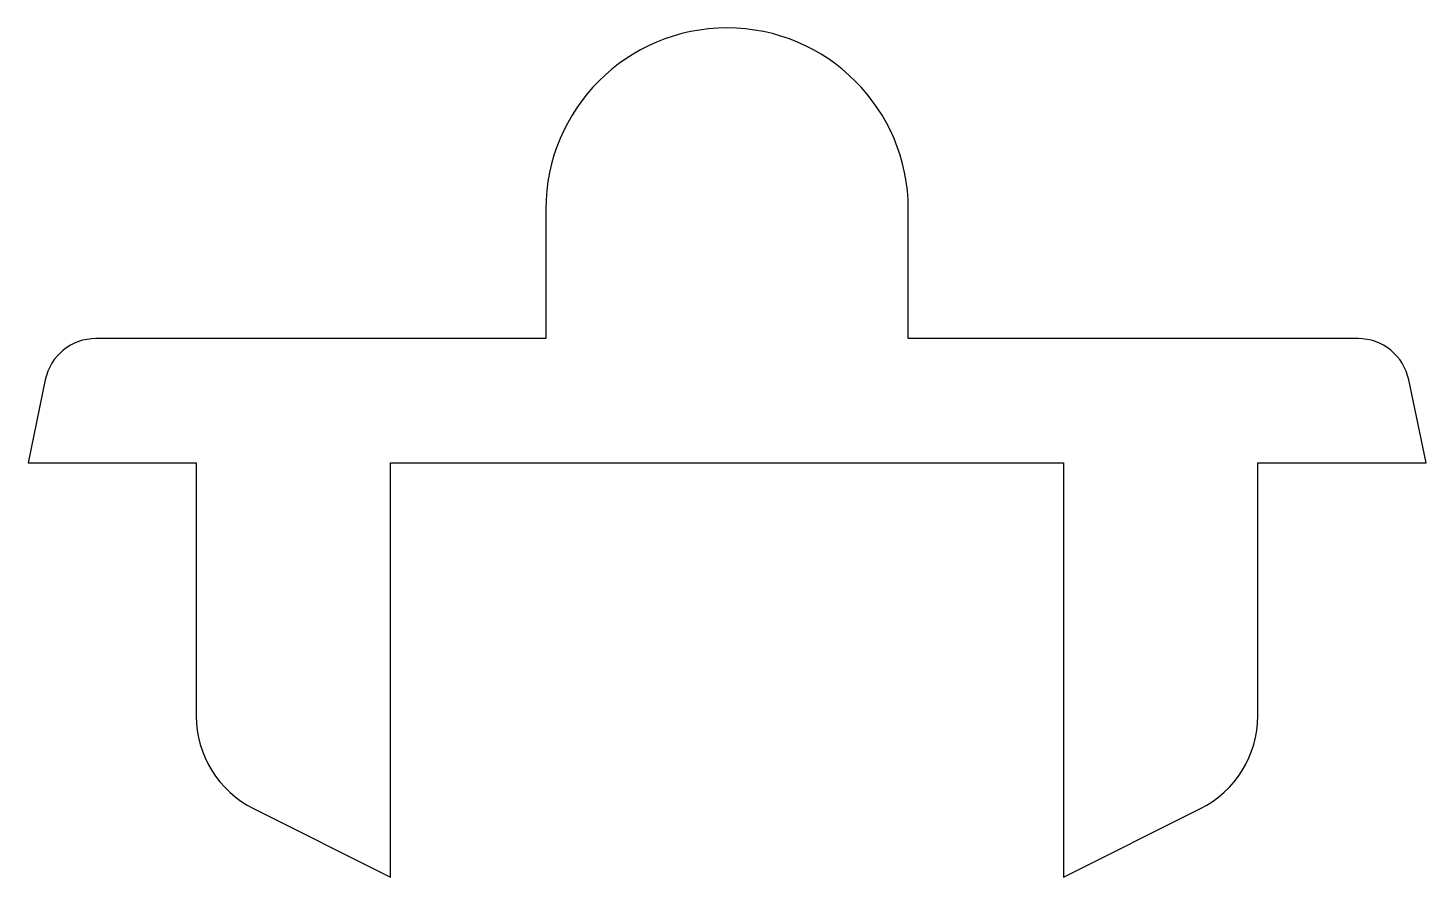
# Model space of a CAD drawing. Extents: x -493.9 to -480.4, y -48.8 to -40.6.
import ezdxf

# ---------------------------------------------------------------- set-up
doc = ezdxf.new("R2010")
doc.units = 0
doc.header["$LTSCALE"] = 1.5
doc.layers.add('ANA', color=222, linetype='CONTINUOUS')

msp = doc.modelspace()

# ---------------------------------------------------------------- linework, layer by layer
at = {"layer": 'ANA', "color": 230, "linetype": 'BYBLOCK'}
msp.add_lwpolyline([(-488.896, -42.346), (-488.896, -43.596), (-493.24, -43.596, 0.355257), (-493.729, -43.994), (-493.896, -44.796), (-492.271, -44.796), (-492.271, -47.241, 0.284079), (-491.719, -48.135), (-490.396, -48.796), (-490.396, -44.796), (-483.896, -44.796), (-483.896, -48.796), (-482.574, -48.135, 0.284079), (-482.021, -47.241), (-482.021, -44.796), (-480.396, -44.796), (-480.564, -43.994, 0.355257), (-481.053, -43.596), (-485.396, -43.596), (-485.396, -42.346, 1)], format="xyb", close=True, dxfattribs=at)

doc.saveas('drawing.dxf')
